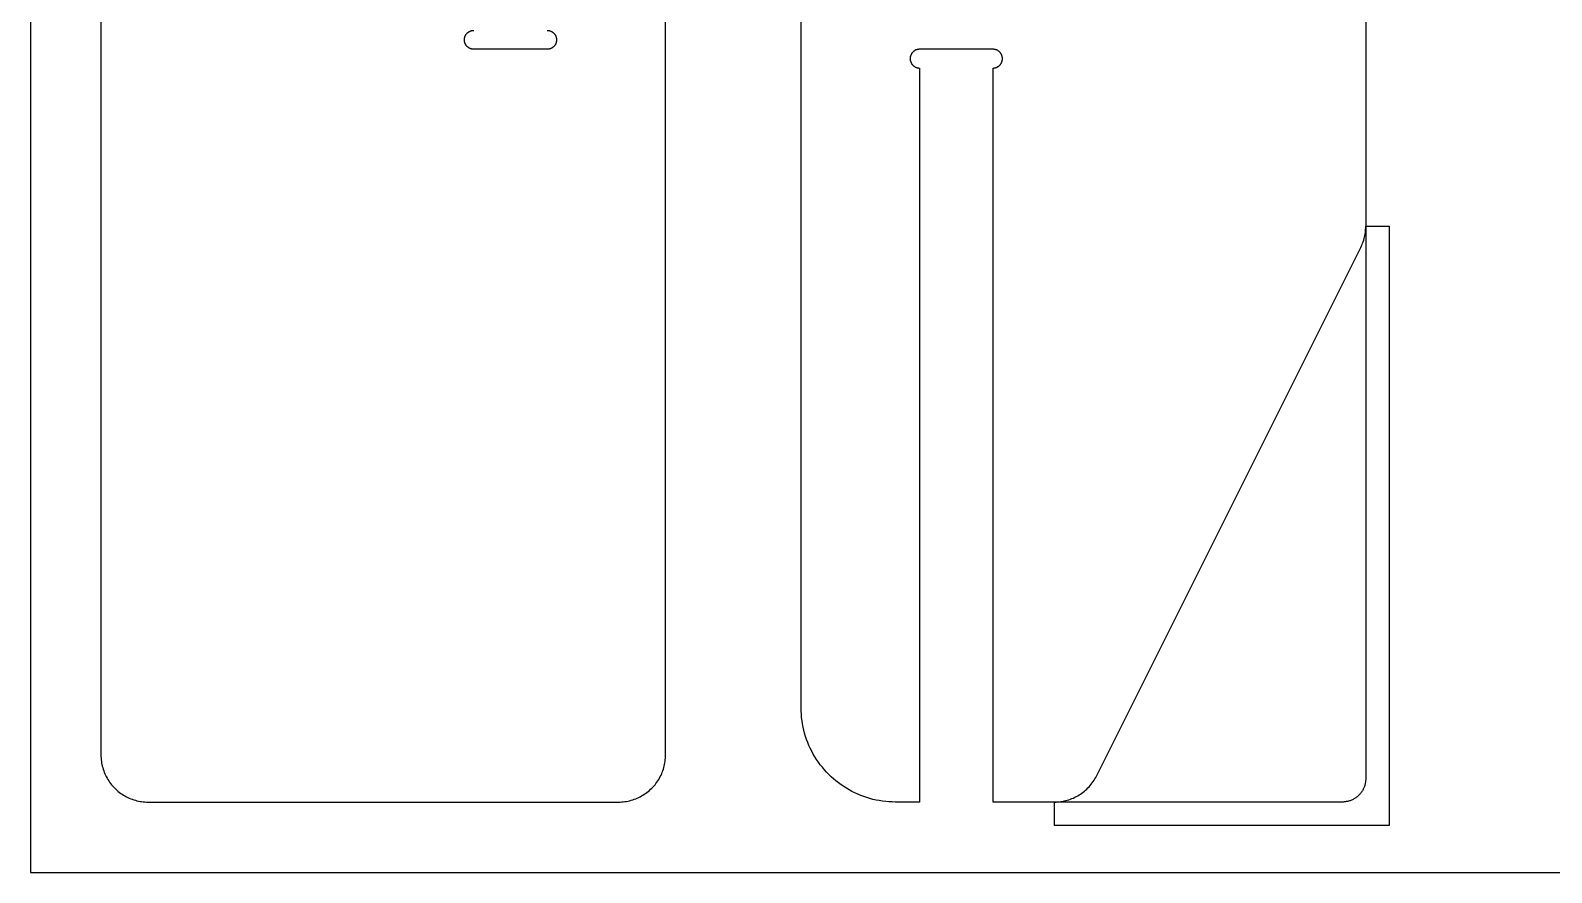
# Model space of a CAD drawing. Header units: inches. Extents: x 0 to 97, y -45 to 96.
# Drawn here: x 0 to 16.17, y 0 to 8.95 of the extents above; entities that cross this region are included whole.
import ezdxf

# ---------------------------------------------------------------- set-up
doc = ezdxf.new("R2010")
doc.units = ezdxf.units.IN
doc.header["$MEASUREMENT"] = 0
for name, color, linetype, true_color in [('Information', 7, 'Continuous', 0x000000), ('Outside Profiling (.78_ Depth)', 7, 'Continuous', 0x007f00), ('Pocket (.125_ Depth)', 7, 'Continuous', 0x7d26cd)]:
    doc.layers.add(name, color=color, linetype=linetype, true_color=true_color)

msp = doc.modelspace()

# ---------------------------------------------------------------- linework, layer by layer
at = {"layer": 'Information'}
for p, q in [((0, 96), (0, 0)), ((0, 0), (48, 0))]:
    msp.add_line(p, q, dxfattribs=at)
at = {"layer": 'Outside Profiling (.78_ Depth)'}
for p, q in [((14.191, 29.75), (14.191, 6.868)), ((8.191, 1.75), (8.191, 24.655)), ((0.75, 18.632), (0.75, 1.25)), ((6.75, 1.25), (6.75, 15.75)), ((4.619, 8.889), (4.621, 8.892)), ((4.621, 8.892), (4.622, 8.895)), ((4.622, 8.895), (4.624, 8.898)), ((4.624, 8.898), (4.626, 8.901)), ((4.626, 8.901), (4.627, 8.904)), ((4.627, 8.904), (4.629, 8.907)), ((4.629, 8.907), (4.631, 8.91)), ((4.631, 8.91), (4.633, 8.912)), ((4.633, 8.912), (4.636, 8.915)), ((4.636, 8.915), (4.638, 8.918)), ((4.638, 8.918), (4.64, 8.92)), ((4.64, 8.92), (4.643, 8.923)), ((4.643, 8.923), (4.645, 8.925)), ((4.645, 8.925), (4.648, 8.927)), ((4.648, 8.927), (4.651, 8.929)), ((4.651, 8.929), (4.653, 8.931)), ((4.653, 8.931), (4.656, 8.933)), ((4.656, 8.933), (4.659, 8.935)), ((4.659, 8.935), (4.662, 8.937)), ((4.662, 8.937), (4.665, 8.939)), ((4.665, 8.939), (4.668, 8.94)), ((4.668, 8.94), (4.671, 8.942)), ((4.671, 8.942), (4.675, 8.943)), ((4.675, 8.943), (4.678, 8.944)), ((4.678, 8.944), (4.681, 8.945)), ((4.681, 8.945), (4.684, 8.946)), ((4.684, 8.946), (4.688, 8.947)), ((4.688, 8.947), (4.691, 8.948)), ((4.691, 8.948), (4.694, 8.949)), ((4.694, 8.949), (4.698, 8.949)), ((4.698, 8.949), (4.701, 8.949)), ((4.701, 8.949), (4.705, 8.95)), ((4.705, 8.95), (4.708, 8.95)), ((4.708, 8.95), (4.712, 8.95)), ((5.492, 8.95), (5.495, 8.95)), ((5.495, 8.95), (5.499, 8.95)), ((5.499, 8.95), (5.502, 8.949)), ((5.502, 8.949), (5.505, 8.949)), ((5.505, 8.949), (5.509, 8.949)), ((5.509, 8.949), (5.512, 8.948)), ((5.512, 8.948), (5.516, 8.947)), ((5.516, 8.947), (5.519, 8.946)), ((5.519, 8.946), (5.522, 8.945)), ((5.522, 8.945), (5.525, 8.944)), ((5.525, 8.944), (5.529, 8.943)), ((5.529, 8.943), (5.532, 8.942)), ((5.532, 8.942), (5.535, 8.94)), ((5.535, 8.94), (5.538, 8.939)), ((5.538, 8.939), (5.541, 8.937)), ((5.541, 8.937), (5.544, 8.935)), ((5.544, 8.935), (5.547, 8.933)), ((5.547, 8.933), (5.55, 8.931)), ((5.55, 8.931), (5.553, 8.929)), ((5.553, 8.929), (5.555, 8.927)), ((5.555, 8.927), (5.558, 8.925)), ((5.558, 8.925), (5.56, 8.923)), ((5.56, 8.923), (5.563, 8.92)), ((5.563, 8.92), (5.565, 8.918)), ((5.565, 8.918), (5.568, 8.915)), ((5.568, 8.915), (5.57, 8.912)), ((5.57, 8.912), (5.572, 8.91)), ((5.572, 8.91), (5.574, 8.907)), ((5.574, 8.907), (5.576, 8.904)), ((5.576, 8.904), (5.578, 8.901)), ((5.578, 8.901), (5.579, 8.898)), ((5.579, 8.898), (5.581, 8.895)), ((5.581, 8.895), (5.582, 8.892)), ((5.582, 8.892), (5.584, 8.889)), ((4.612, 8.862), (4.613, 8.865)), ((4.612, 8.859), (4.612, 8.862)), ((4.612, 8.855), (4.612, 8.859)), ((4.612, 8.852), (4.612, 8.855)), ((4.612, 8.848), (4.612, 8.852)), ((4.612, 8.845), (4.612, 8.848)), ((4.612, 8.841), (4.612, 8.845)), ((4.612, 8.838), (4.612, 8.841)), ((4.613, 8.835), (4.612, 8.838)), ((4.613, 8.869), (4.614, 8.872)), ((4.613, 8.865), (4.613, 8.869)), ((4.613, 8.831), (4.613, 8.835)), ((4.614, 8.828), (4.613, 8.831)), ((4.614, 8.872), (4.615, 8.876)), ((4.615, 8.824), (4.614, 8.828)), ((4.615, 8.876), (4.616, 8.879)), ((4.616, 8.821), (4.615, 8.824)), ((4.616, 8.879), (4.617, 8.882)), ((4.617, 8.818), (4.616, 8.821)), ((4.617, 8.882), (4.618, 8.885)), ((4.618, 8.815), (4.617, 8.818)), ((4.618, 8.885), (4.619, 8.889)), ((4.619, 8.811), (4.618, 8.815)), ((4.621, 8.808), (4.619, 8.811)), ((4.622, 8.805), (4.621, 8.808)), ((4.624, 8.802), (4.622, 8.805)), ((4.626, 8.799), (4.624, 8.802)), ((4.627, 8.796), (4.626, 8.799)), ((4.629, 8.793), (4.627, 8.796)), ((4.631, 8.79), (4.629, 8.793)), ((4.633, 8.788), (4.631, 8.79)), ((4.636, 8.785), (4.633, 8.788)), ((4.638, 8.782), (4.636, 8.785)), ((4.64, 8.78), (4.638, 8.782)), ((4.643, 8.777), (4.64, 8.78)), ((4.645, 8.775), (4.643, 8.777)), ((4.648, 8.773), (4.645, 8.775)), ((4.651, 8.771), (4.648, 8.773)), ((4.653, 8.769), (4.651, 8.771)), ((4.656, 8.767), (4.653, 8.769)), ((4.659, 8.765), (4.656, 8.767)), ((4.662, 8.763), (4.659, 8.765)), ((4.665, 8.761), (4.662, 8.763)), ((4.668, 8.76), (4.665, 8.761)), ((4.671, 8.758), (4.668, 8.76)), ((4.675, 8.757), (4.671, 8.758)), ((4.678, 8.756), (4.675, 8.757)), ((4.681, 8.755), (4.678, 8.756)), ((4.684, 8.754), (4.681, 8.755)), ((4.688, 8.753), (4.684, 8.754)), ((4.691, 8.752), (4.688, 8.753)), ((4.694, 8.751), (4.691, 8.752)), ((4.698, 8.751), (4.694, 8.751)), ((4.701, 8.751), (4.698, 8.751)), ((4.705, 8.75), (4.701, 8.751)), ((4.708, 8.75), (4.705, 8.75)), ((4.712, 8.75), (4.708, 8.75)), ((5.492, 8.75), (4.712, 8.75)), ((5.495, 8.75), (5.492, 8.75)), ((5.499, 8.75), (5.495, 8.75)), ((5.502, 8.751), (5.499, 8.75)), ((5.505, 8.751), (5.502, 8.751)), ((5.509, 8.751), (5.505, 8.751)), ((5.512, 8.752), (5.509, 8.751)), ((5.516, 8.753), (5.512, 8.752)), ((5.519, 8.754), (5.516, 8.753)), ((5.522, 8.755), (5.519, 8.754)), ((5.525, 8.756), (5.522, 8.755)), ((5.529, 8.757), (5.525, 8.756)), ((5.532, 8.758), (5.529, 8.757)), ((5.535, 8.76), (5.532, 8.758)), ((5.538, 8.761), (5.535, 8.76)), ((5.541, 8.763), (5.538, 8.761)), ((5.544, 8.765), (5.541, 8.763)), ((5.547, 8.767), (5.544, 8.765)), ((5.55, 8.769), (5.547, 8.767)), ((5.553, 8.771), (5.55, 8.769)), ((5.555, 8.773), (5.553, 8.771)), ((5.558, 8.775), (5.555, 8.773)), ((5.56, 8.777), (5.558, 8.775)), ((5.563, 8.78), (5.56, 8.777)), ((5.565, 8.782), (5.563, 8.78)), ((5.568, 8.785), (5.565, 8.782)), ((5.57, 8.788), (5.568, 8.785)), ((5.572, 8.79), (5.57, 8.788)), ((5.574, 8.793), (5.572, 8.79)), ((5.576, 8.796), (5.574, 8.793)), ((5.578, 8.799), (5.576, 8.796)), ((5.579, 8.802), (5.578, 8.799)), ((5.581, 8.805), (5.579, 8.802)), ((5.582, 8.808), (5.581, 8.805)), ((5.584, 8.811), (5.582, 8.808)), ((5.584, 8.889), (5.585, 8.885)), ((5.585, 8.815), (5.584, 8.811)), ((5.585, 8.885), (5.586, 8.882)), ((5.586, 8.818), (5.585, 8.815)), ((5.586, 8.882), (5.587, 8.879)), ((5.587, 8.821), (5.586, 8.818)), ((5.587, 8.879), (5.588, 8.876)), ((5.588, 8.824), (5.587, 8.821)), ((5.588, 8.876), (5.589, 8.872)), ((5.589, 8.828), (5.588, 8.824)), ((5.589, 8.872), (5.59, 8.869)), ((5.59, 8.831), (5.589, 8.828)), ((5.59, 8.869), (5.59, 8.865)), ((5.59, 8.865), (5.591, 8.862)), ((5.591, 8.838), (5.59, 8.835)), ((5.59, 8.835), (5.59, 8.831)), ((5.591, 8.862), (5.591, 8.859)), ((5.591, 8.859), (5.592, 8.855)), ((5.592, 8.845), (5.591, 8.841)), ((5.591, 8.841), (5.591, 8.838)), ((5.592, 8.855), (5.592, 8.852)), ((5.592, 8.852), (5.592, 8.848)), ((5.592, 8.848), (5.592, 8.845)), ((9.391, 8.731), (9.389, 8.729)), ((9.394, 8.733), (9.391, 8.731)), ((9.397, 8.735), (9.394, 8.733)), ((9.4, 8.737), (9.397, 8.735)), ((9.403, 8.739), (9.4, 8.737)), ((9.406, 8.74), (9.403, 8.739)), ((9.409, 8.742), (9.406, 8.74)), ((9.413, 8.743), (9.409, 8.742)), ((9.416, 8.744), (9.413, 8.743)), ((9.419, 8.745), (9.416, 8.744)), ((9.422, 8.746), (9.419, 8.745)), ((9.426, 8.747), (9.422, 8.746)), ((9.429, 8.748), (9.426, 8.747)), ((9.432, 8.749), (9.429, 8.748)), ((9.436, 8.749), (9.432, 8.749)), ((9.439, 8.749), (9.436, 8.749)), ((9.443, 8.75), (9.439, 8.749)), ((9.446, 8.75), (9.443, 8.75)), ((9.45, 8.75), (9.446, 8.75)), ((10.23, 8.75), (9.45, 8.75)), ((10.233, 8.75), (10.23, 8.75)), ((10.237, 8.75), (10.233, 8.75)), ((10.24, 8.749), (10.237, 8.75)), ((10.243, 8.749), (10.24, 8.749)), ((10.247, 8.749), (10.243, 8.749)), ((10.25, 8.748), (10.247, 8.749)), ((10.254, 8.747), (10.25, 8.748)), ((10.257, 8.746), (10.254, 8.747)), ((10.26, 8.745), (10.257, 8.746)), ((10.263, 8.744), (10.26, 8.745)), ((10.267, 8.743), (10.263, 8.744)), ((10.27, 8.742), (10.267, 8.743)), ((10.273, 8.74), (10.27, 8.742)), ((10.276, 8.739), (10.273, 8.74)), ((10.279, 8.737), (10.276, 8.739)), ((10.282, 8.735), (10.279, 8.737)), ((10.285, 8.733), (10.282, 8.735)), ((10.288, 8.731), (10.285, 8.733)), ((10.291, 8.729), (10.288, 8.731)), ((9.351, 8.665), (9.35, 8.662)), ((9.35, 8.662), (9.35, 8.659)), ((9.35, 8.659), (9.35, 8.655)), ((9.35, 8.655), (9.35, 8.652)), ((9.35, 8.652), (9.35, 8.648)), ((9.35, 8.648), (9.35, 8.645)), ((9.35, 8.645), (9.35, 8.641)), ((9.35, 8.641), (9.35, 8.638)), ((9.35, 8.638), (9.351, 8.635)), ((9.352, 8.672), (9.351, 8.669)), ((9.351, 8.669), (9.351, 8.665)), ((9.351, 8.635), (9.351, 8.631)), ((9.351, 8.631), (9.352, 8.628)), ((9.353, 8.676), (9.352, 8.672)), ((9.352, 8.628), (9.353, 8.624)), ((9.354, 8.679), (9.353, 8.676)), ((9.353, 8.624), (9.354, 8.621)), ((9.355, 8.682), (9.354, 8.679)), ((9.354, 8.621), (9.355, 8.618)), ((9.356, 8.685), (9.355, 8.682)), ((9.355, 8.618), (9.356, 8.615)), ((9.357, 8.689), (9.356, 8.685)), ((9.356, 8.615), (9.357, 8.611)), ((9.359, 8.692), (9.357, 8.689)), ((9.357, 8.611), (9.359, 8.608)), ((9.36, 8.695), (9.359, 8.692)), ((9.359, 8.608), (9.36, 8.605)), ((9.362, 8.698), (9.36, 8.695)), ((9.36, 8.605), (9.362, 8.602)), ((9.364, 8.701), (9.362, 8.698)), ((9.362, 8.602), (9.364, 8.599)), ((9.365, 8.704), (9.364, 8.701)), ((9.364, 8.599), (9.365, 8.596)), ((9.367, 8.707), (9.365, 8.704)), ((9.365, 8.596), (9.367, 8.593)), ((9.369, 8.71), (9.367, 8.707)), ((9.367, 8.593), (9.369, 8.59)), ((9.371, 8.712), (9.369, 8.71)), ((9.369, 8.59), (9.371, 8.588)), ((9.374, 8.715), (9.371, 8.712)), ((9.371, 8.588), (9.374, 8.585)), ((9.376, 8.718), (9.374, 8.715)), ((9.374, 8.585), (9.376, 8.582)), ((9.378, 8.72), (9.376, 8.718)), ((9.376, 8.582), (9.378, 8.58)), ((9.381, 8.723), (9.378, 8.72)), ((9.378, 8.58), (9.381, 8.577)), ((9.383, 8.725), (9.381, 8.723)), ((9.381, 8.577), (9.383, 8.575)), ((9.386, 8.727), (9.383, 8.725)), ((9.383, 8.575), (9.386, 8.573)), ((9.389, 8.729), (9.386, 8.727)), ((9.386, 8.573), (9.389, 8.571)), ((9.389, 8.571), (9.391, 8.569)), ((9.391, 8.569), (9.394, 8.567)), ((10.285, 8.567), (10.288, 8.569)), ((10.288, 8.569), (10.291, 8.571)), ((10.293, 8.727), (10.291, 8.729)), ((10.291, 8.571), (10.293, 8.573)), ((10.296, 8.725), (10.293, 8.727)), ((10.293, 8.573), (10.296, 8.575)), ((10.298, 8.723), (10.296, 8.725)), ((10.296, 8.575), (10.298, 8.577)), ((10.301, 8.72), (10.298, 8.723)), ((10.298, 8.577), (10.301, 8.58)), ((10.303, 8.718), (10.301, 8.72)), ((10.301, 8.58), (10.303, 8.582)), ((10.306, 8.715), (10.303, 8.718)), ((10.303, 8.582), (10.306, 8.585)), ((10.308, 8.712), (10.306, 8.715)), ((10.306, 8.585), (10.308, 8.588)), ((10.31, 8.71), (10.308, 8.712)), ((10.308, 8.588), (10.31, 8.59)), ((10.312, 8.707), (10.31, 8.71)), ((10.31, 8.59), (10.312, 8.593)), ((10.314, 8.704), (10.312, 8.707)), ((10.312, 8.593), (10.314, 8.596)), ((10.316, 8.701), (10.314, 8.704)), ((10.314, 8.596), (10.316, 8.599)), ((10.317, 8.698), (10.316, 8.701)), ((10.316, 8.599), (10.317, 8.602)), ((10.319, 8.695), (10.317, 8.698)), ((10.317, 8.602), (10.319, 8.605)), ((10.32, 8.692), (10.319, 8.695)), ((10.319, 8.605), (10.32, 8.608)), ((10.322, 8.689), (10.32, 8.692)), ((10.32, 8.608), (10.322, 8.611)), ((10.323, 8.685), (10.322, 8.689)), ((10.322, 8.611), (10.323, 8.615)), ((10.324, 8.682), (10.323, 8.685)), ((10.323, 8.615), (10.324, 8.618)), ((10.325, 8.679), (10.324, 8.682)), ((10.324, 8.618), (10.325, 8.621)), ((10.326, 8.676), (10.325, 8.679)), ((10.325, 8.621), (10.326, 8.624)), ((10.327, 8.672), (10.326, 8.676)), ((10.326, 8.624), (10.327, 8.628)), ((10.328, 8.669), (10.327, 8.672)), ((10.327, 8.628), (10.328, 8.631)), ((10.328, 8.665), (10.328, 8.669)), ((10.329, 8.662), (10.328, 8.665)), ((10.328, 8.635), (10.329, 8.638)), ((10.328, 8.631), (10.328, 8.635)), ((10.329, 8.659), (10.329, 8.662)), ((10.329, 8.655), (10.329, 8.659)), ((10.33, 8.652), (10.329, 8.655)), ((10.329, 8.645), (10.33, 8.648)), ((10.329, 8.641), (10.329, 8.645)), ((10.329, 8.638), (10.329, 8.641)), ((10.33, 8.648), (10.33, 8.652)), ((9.394, 8.567), (9.397, 8.565)), ((9.397, 8.565), (9.4, 8.563)), ((9.4, 8.563), (9.403, 8.561)), ((9.403, 8.561), (9.406, 8.56)), ((9.406, 8.56), (9.409, 8.558)), ((9.409, 8.558), (9.413, 8.557)), ((9.413, 8.557), (9.416, 8.556)), ((9.416, 8.556), (9.419, 8.555)), ((9.419, 8.555), (9.422, 8.554)), ((9.422, 8.554), (9.426, 8.553)), ((9.426, 8.553), (9.429, 8.552)), ((9.429, 8.552), (9.432, 8.551)), ((9.432, 8.551), (9.436, 8.551)), ((9.436, 8.551), (9.439, 8.551)), ((9.439, 8.551), (9.443, 8.55)), ((9.443, 8.55), (9.446, 8.55)), ((9.446, 8.55), (9.45, 8.55)), ((9.45, 8.55), (9.45, 0.75)), ((10.23, 0.75), (10.23, 8.55)), ((10.23, 8.55), (10.233, 8.55)), ((10.233, 8.55), (10.237, 8.55)), ((10.237, 8.55), (10.24, 8.551)), ((10.24, 8.551), (10.243, 8.551)), ((10.243, 8.551), (10.247, 8.551)), ((10.247, 8.551), (10.25, 8.552)), ((10.25, 8.552), (10.254, 8.553)), ((10.254, 8.553), (10.257, 8.554)), ((10.257, 8.554), (10.26, 8.555)), ((10.26, 8.555), (10.263, 8.556)), ((10.263, 8.556), (10.267, 8.557)), ((10.267, 8.557), (10.27, 8.558)), ((10.27, 8.558), (10.273, 8.56)), ((10.273, 8.56), (10.276, 8.561)), ((10.276, 8.561), (10.279, 8.563)), ((10.279, 8.563), (10.282, 8.565)), ((10.282, 8.565), (10.285, 8.567)), ((14.191, 6.868), (14.191, 1)), ((8.192, 1.716), (8.191, 1.75)), ((8.194, 1.682), (8.192, 1.716)), ((8.196, 1.648), (8.194, 1.682)), ((8.201, 1.614), (8.196, 1.648)), ((8.206, 1.58), (8.201, 1.614)), ((8.212, 1.547), (8.206, 1.58)), ((8.22, 1.513), (8.212, 1.547)), ((8.228, 1.48), (8.22, 1.513)), ((8.238, 1.447), (8.228, 1.48)), ((8.249, 1.415), (8.238, 1.447)), ((8.261, 1.383), (8.249, 1.415)), ((8.274, 1.352), (8.261, 1.383)), ((8.288, 1.321), (8.274, 1.352)), ((8.303, 1.29), (8.288, 1.321)), ((0.75, 1.25), (0.75, 1.233)), ((0.75, 1.233), (0.751, 1.216)), ((0.751, 1.216), (0.753, 1.199)), ((0.753, 1.199), (0.755, 1.182)), ((0.755, 1.182), (0.757, 1.165)), ((0.757, 1.165), (0.76, 1.148)), ((0.76, 1.148), (0.764, 1.132)), ((0.764, 1.132), (0.769, 1.115)), ((6.731, 1.115), (6.736, 1.132)), ((6.736, 1.132), (6.74, 1.148)), ((6.74, 1.148), (6.743, 1.165)), ((6.743, 1.165), (6.745, 1.182)), ((6.745, 1.182), (6.747, 1.199)), ((6.747, 1.199), (6.749, 1.216)), ((6.749, 1.216), (6.75, 1.233)), ((6.75, 1.233), (6.75, 1.25)), ((8.32, 1.26), (8.303, 1.29)), ((8.337, 1.23), (8.32, 1.26)), ((8.355, 1.202), (8.337, 1.23)), ((8.374, 1.173), (8.355, 1.202)), ((8.394, 1.146), (8.374, 1.173)), ((8.416, 1.119), (8.394, 1.146)), ((0.769, 1.115), (0.773, 1.099)), ((0.773, 1.099), (0.779, 1.083)), ((0.779, 1.083), (0.785, 1.067)), ((0.785, 1.067), (0.791, 1.051)), ((0.791, 1.051), (0.798, 1.035)), ((0.798, 1.035), (0.806, 1.02)), ((0.806, 1.02), (0.814, 1.005)), ((0.814, 1.005), (0.823, 0.99)), ((0.823, 0.99), (0.832, 0.976)), ((0.832, 0.976), (0.842, 0.962)), ((6.658, 0.962), (6.668, 0.976)), ((6.668, 0.976), (6.677, 0.99)), ((6.677, 0.99), (6.686, 1.005)), ((6.686, 1.005), (6.694, 1.02)), ((6.694, 1.02), (6.702, 1.035)), ((6.702, 1.035), (6.709, 1.051)), ((6.709, 1.051), (6.715, 1.067)), ((6.715, 1.067), (6.721, 1.083)), ((6.721, 1.083), (6.727, 1.099)), ((6.727, 1.099), (6.731, 1.115)), ((8.438, 1.093), (8.416, 1.119)), ((8.46, 1.067), (8.438, 1.093)), ((8.484, 1.043), (8.46, 1.067)), ((8.509, 1.019), (8.484, 1.043)), ((8.534, 0.996), (8.509, 1.019)), ((8.56, 0.974), (8.534, 0.996)), ((8.587, 0.953), (8.56, 0.974)), ((14.19, 0.974), (14.189, 0.966)), ((14.191, 0.983), (14.19, 0.974)), ((14.191, 1), (14.191, 0.991)), ((14.191, 0.991), (14.191, 0.983)), ((0.842, 0.962), (0.852, 0.948)), ((0.852, 0.948), (0.862, 0.934)), ((0.862, 0.934), (0.873, 0.921)), ((0.873, 0.921), (0.885, 0.909)), ((0.885, 0.909), (0.896, 0.896)), ((0.896, 0.896), (0.909, 0.885)), ((0.909, 0.885), (0.921, 0.873)), ((0.921, 0.873), (0.934, 0.862)), ((0.934, 0.862), (0.948, 0.852)), ((0.948, 0.852), (0.962, 0.842)), ((0.962, 0.842), (0.976, 0.832)), ((0.976, 0.832), (0.99, 0.823)), ((0.99, 0.823), (1.005, 0.814)), ((1.005, 0.814), (1.02, 0.806)), ((6.48, 0.806), (6.495, 0.814)), ((6.495, 0.814), (6.51, 0.823)), ((6.51, 0.823), (6.524, 0.832)), ((6.524, 0.832), (6.538, 0.842)), ((6.538, 0.842), (6.552, 0.852)), ((6.552, 0.852), (6.566, 0.862)), ((6.566, 0.862), (6.579, 0.873)), ((6.579, 0.873), (6.591, 0.885)), ((6.591, 0.885), (6.604, 0.896)), ((6.604, 0.896), (6.615, 0.909)), ((6.615, 0.909), (6.627, 0.921)), ((6.627, 0.921), (6.638, 0.934)), ((6.638, 0.934), (6.648, 0.948)), ((6.648, 0.948), (6.658, 0.962)), ((8.615, 0.933), (8.587, 0.953)), ((8.643, 0.914), (8.615, 0.933)), ((8.672, 0.896), (8.643, 0.914)), ((8.701, 0.878), (8.672, 0.896)), ((8.731, 0.862), (8.701, 0.878)), ((8.762, 0.847), (8.731, 0.862)), ((8.793, 0.833), (8.762, 0.847)), ((8.824, 0.82), (8.793, 0.833)), ((8.856, 0.808), (8.824, 0.82)), ((14.106, 0.812), (14.099, 0.806)), ((14.112, 0.817), (14.106, 0.812)), ((14.118, 0.823), (14.112, 0.817)), ((14.124, 0.829), (14.118, 0.823)), ((14.13, 0.836), (14.124, 0.829)), ((14.135, 0.842), (14.13, 0.836)), ((14.14, 0.849), (14.135, 0.842)), ((14.145, 0.856), (14.14, 0.849)), ((14.15, 0.863), (14.145, 0.856)), ((14.155, 0.87), (14.15, 0.863)), ((14.159, 0.877), (14.155, 0.87)), ((14.163, 0.885), (14.159, 0.877)), ((14.167, 0.893), (14.163, 0.885)), ((14.171, 0.9), (14.167, 0.893)), ((14.174, 0.908), (14.171, 0.9)), ((14.177, 0.916), (14.174, 0.908)), ((14.18, 0.924), (14.177, 0.916)), ((14.182, 0.933), (14.18, 0.924)), ((14.184, 0.941), (14.182, 0.933)), ((14.186, 0.949), (14.184, 0.941)), ((14.188, 0.958), (14.186, 0.949)), ((14.189, 0.966), (14.188, 0.958)), ((1.02, 0.806), (1.035, 0.798)), ((1.035, 0.798), (1.051, 0.791)), ((1.051, 0.791), (1.067, 0.785)), ((1.067, 0.785), (1.083, 0.779)), ((1.083, 0.779), (1.099, 0.773)), ((1.099, 0.773), (1.115, 0.769)), ((1.115, 0.769), (1.132, 0.764)), ((1.132, 0.764), (1.148, 0.76)), ((1.148, 0.76), (1.165, 0.757)), ((1.165, 0.757), (1.182, 0.755)), ((1.182, 0.755), (1.199, 0.753)), ((1.199, 0.753), (1.216, 0.751)), ((1.216, 0.751), (1.233, 0.75)), ((1.233, 0.75), (1.25, 0.75)), ((1.25, 0.75), (6.25, 0.75)), ((6.25, 0.75), (6.267, 0.75)), ((6.267, 0.75), (6.284, 0.751)), ((6.284, 0.751), (6.301, 0.753)), ((6.301, 0.753), (6.318, 0.755)), ((6.318, 0.755), (6.335, 0.757)), ((6.335, 0.757), (6.352, 0.76)), ((6.352, 0.76), (6.368, 0.764)), ((6.368, 0.764), (6.385, 0.769)), ((6.385, 0.769), (6.401, 0.773)), ((6.401, 0.773), (6.417, 0.779)), ((6.417, 0.779), (6.433, 0.785)), ((6.433, 0.785), (6.449, 0.791)), ((6.449, 0.791), (6.465, 0.798)), ((6.465, 0.798), (6.48, 0.806)), ((8.889, 0.797), (8.856, 0.808)), ((8.921, 0.787), (8.889, 0.797)), ((8.954, 0.778), (8.921, 0.787)), ((8.988, 0.771), (8.954, 0.778)), ((9.021, 0.765), (8.988, 0.771)), ((9.055, 0.759), (9.021, 0.765)), ((9.089, 0.755), (9.055, 0.759)), ((9.123, 0.752), (9.089, 0.755)), ((9.157, 0.751), (9.123, 0.752)), ((9.191, 0.75), (9.157, 0.751)), ((9.45, 0.75), (9.191, 0.75)), ((10.882, 0.75), (10.23, 0.75)), ((13.941, 0.75), (10.882, 0.75)), ((13.95, 0.75), (13.941, 0.75)), ((13.958, 0.751), (13.95, 0.75)), ((13.967, 0.751), (13.958, 0.751)), ((13.975, 0.752), (13.967, 0.751)), ((13.984, 0.754), (13.975, 0.752)), ((13.992, 0.755), (13.984, 0.754)), ((14, 0.757), (13.992, 0.755)), ((14.009, 0.759), (14, 0.757)), ((14.017, 0.762), (14.009, 0.759)), ((14.025, 0.764), (14.017, 0.762)), ((14.033, 0.767), (14.025, 0.764)), ((14.041, 0.771), (14.033, 0.767)), ((14.049, 0.774), (14.041, 0.771)), ((14.056, 0.778), (14.049, 0.774)), ((14.064, 0.782), (14.056, 0.778)), ((14.071, 0.786), (14.064, 0.782)), ((14.078, 0.791), (14.071, 0.786)), ((14.085, 0.796), (14.078, 0.791)), ((14.092, 0.801), (14.085, 0.796)), ((14.099, 0.806), (14.092, 0.801))]:
    msp.add_line(p, q, dxfattribs=at)
at = {"layer": 'Pocket (.125_ Depth)'}
for p, q in [((14.184, 6.786), (14.187, 6.802)), ((14.187, 6.802), (14.189, 6.818)), ((14.189, 6.818), (14.19, 6.835)), ((14.19, 6.835), (14.191, 6.851)), ((14.191, 6.851), (14.191, 6.868)), ((14.191, 6.868), (14.316, 6.868)), ((14.316, 6.868), (14.441, 6.868)), ((14.441, 6.868), (14.441, 0.5)), ((11.329, 1.026), (14.138, 6.644)), ((14.138, 6.644), (14.146, 6.659)), ((14.146, 6.659), (14.152, 6.675)), ((14.152, 6.675), (14.158, 6.69)), ((14.158, 6.69), (14.164, 6.705)), ((14.164, 6.705), (14.169, 6.721)), ((14.169, 6.721), (14.174, 6.737)), ((14.174, 6.737), (14.178, 6.753)), ((14.178, 6.753), (14.181, 6.769)), ((14.181, 6.769), (14.184, 6.786)), ((11.294, 0.967), (11.304, 0.981)), ((11.304, 0.981), (11.313, 0.996)), ((11.313, 0.996), (11.321, 1.011)), ((11.321, 1.011), (11.329, 1.026)), ((11.115, 0.808), (11.13, 0.816)), ((11.13, 0.816), (11.145, 0.825)), ((11.145, 0.825), (11.16, 0.834)), ((11.16, 0.834), (11.174, 0.844)), ((11.174, 0.844), (11.188, 0.854)), ((11.188, 0.854), (11.201, 0.865)), ((11.201, 0.865), (11.214, 0.876)), ((11.214, 0.876), (11.227, 0.888)), ((11.227, 0.888), (11.239, 0.9)), ((11.239, 0.9), (11.251, 0.913)), ((11.251, 0.913), (11.263, 0.926)), ((11.263, 0.926), (11.274, 0.939)), ((11.274, 0.939), (11.284, 0.953)), ((11.284, 0.953), (11.294, 0.967)), ((10.882, 0.625), (10.882, 0.75)), ((10.882, 0.75), (10.9, 0.75)), ((10.9, 0.75), (10.917, 0.751)), ((10.917, 0.751), (10.934, 0.753)), ((10.934, 0.753), (10.951, 0.755)), ((10.951, 0.755), (10.968, 0.757)), ((10.968, 0.757), (10.985, 0.761)), ((10.985, 0.761), (11.002, 0.765)), ((11.002, 0.765), (11.019, 0.769)), ((11.019, 0.769), (11.035, 0.774)), ((11.035, 0.774), (11.052, 0.78)), ((11.052, 0.78), (11.068, 0.786)), ((11.068, 0.786), (11.084, 0.792)), ((11.084, 0.792), (11.1, 0.8)), ((11.1, 0.8), (11.115, 0.808)), ((10.882, 0.5), (10.882, 0.625)), ((14.441, 0.5), (10.882, 0.5))]:
    msp.add_line(p, q, dxfattribs=at)

doc.saveas('drawing.dxf')
